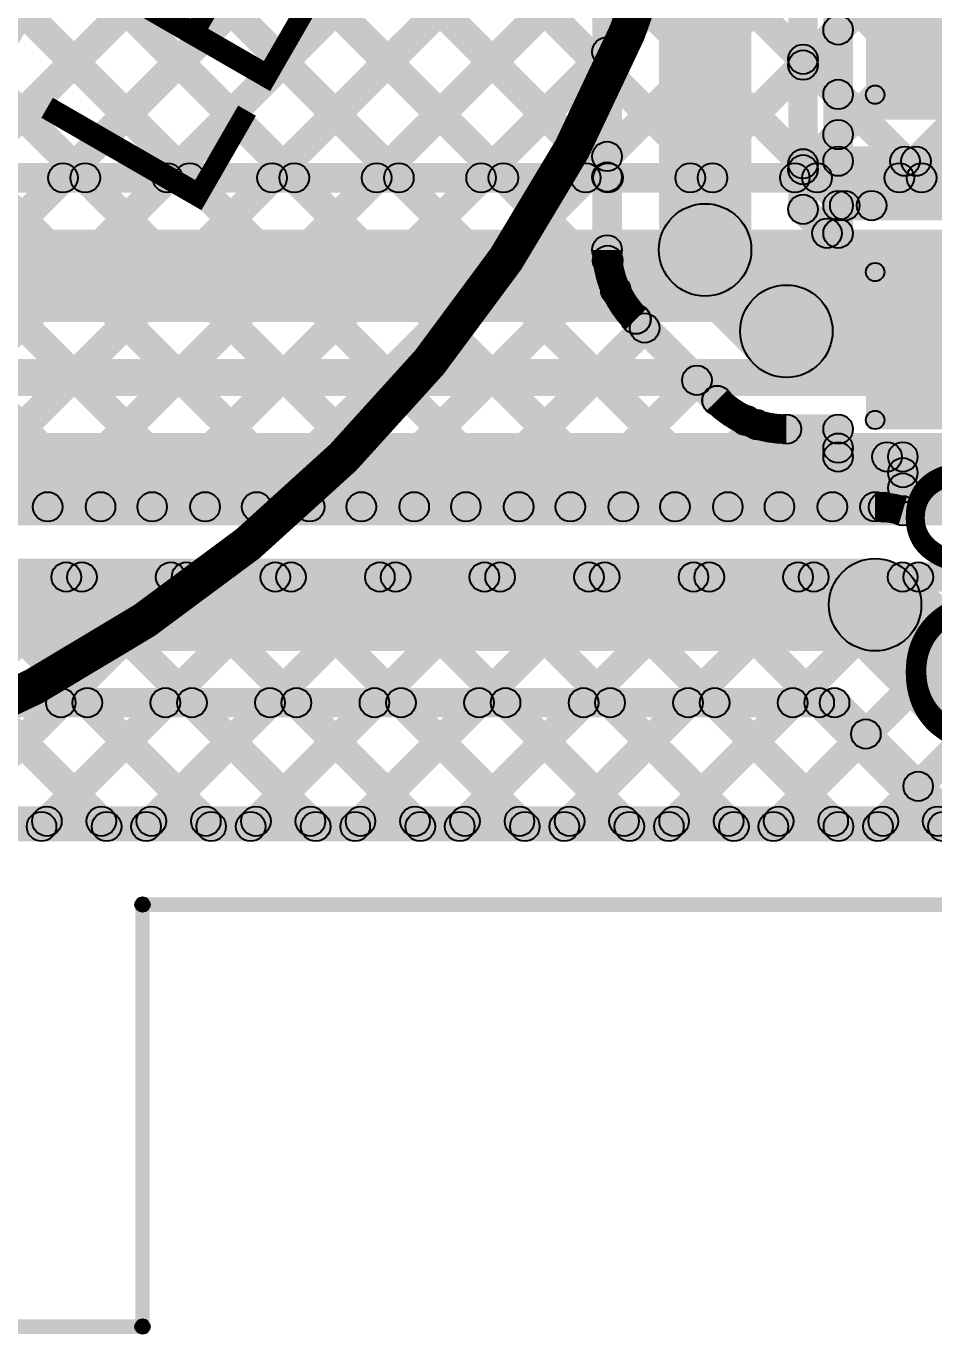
# Model space of a CAD drawing. Header units: millimetres. Extents: x 0 to 5.55, y 0 to 1.02.
# Drawn here: x 1.4253 to 1.6709, y -0.0033 to 0.3505 of the extents above; entities that cross this region are included whole.
import ezdxf

# ---------------------------------------------------------------- set-up
doc = ezdxf.new("R2010")
doc.units = ezdxf.units.MM
doc.header["$MEASUREMENT"] = 0
for name, color, linetype in [('BottomLayer', 5, 'Continuous'), ('BottomOverlay', 54, 'Continuous'), ('BottomPaste', 16, 'Continuous'), ('BottomSolder', 6, 'Continuous'), ('Mechanical2', 216, 'Continuous'), ('TopLayer', 1, 'Continuous'), ('TopOverlay', 2, 'Continuous'), ('TopPaste', 8, 'Continuous'), ('TopSolder', 216, 'Continuous')]:
    doc.layers.add(name, color=color, linetype=linetype)

# ---------------------------------------------------------------- blocks, each defined once
blk = doc.blocks.new('C__0805_B_29')
at = {"layer": 'BottomLayer'}
for points in [[(-0.06, 0.03), (-0.02, 0.03), (-0.02, -0.03), (-0.06, -0.03)], [(0.02, 0.03), (0.06, 0.03), (0.06, -0.03), (0.02, -0.03)]]:
    blk.add_hatch(color=5, dxfattribs=at).paths.add_polyline_path(points)
at = {"layer": 'BottomOverlay'}
h = blk.add_hatch(color=54, dxfattribs=at)
edge = h.paths.add_edge_path()
edge.add_arc((-0.064, 0.034), 0.0025, 0, 360)
h = blk.add_hatch(color=54, dxfattribs=at)
edge = h.paths.add_edge_path()
edge.add_arc((-0.064, 0.034), 0.0025, 0, 360)
for points in [[(-0.064, 0.0315), (-0.064, 0.0365), (-0.024, 0.0365), (-0.024, 0.0315)], [(0.024, 0.0315), (0.024, 0.0365), (0.064, 0.0365), (0.064, 0.0315)], [(-0.0665, 0.034), (-0.0615, 0.034), (-0.0615, -0.034), (-0.0665, -0.034)], [(0.0615, 0.034), (0.0665, 0.034), (0.0665, -0.034), (0.0615, -0.034)], [(-0.064, -0.0365), (-0.064, -0.0315), (-0.024, -0.0315), (-0.024, -0.0365)], [(0.024, -0.0365), (0.024, -0.0315), (0.064, -0.0315), (0.064, -0.0365)]]:
    blk.add_hatch(color=54, dxfattribs=at).paths.add_polyline_path(points)
h = blk.add_hatch(color=54, dxfattribs=at)
edge = h.paths.add_edge_path()
edge.add_arc((-0.024, 0.034), 0.0025, 0, 360)
h = blk.add_hatch(color=54, dxfattribs=at)
edge = h.paths.add_edge_path()
edge.add_arc((0.024, 0.034), 0.0025, 0, 360)
h = blk.add_hatch(color=54, dxfattribs=at)
edge = h.paths.add_edge_path()
edge.add_arc((0.064, 0.034), 0.0025, 0, 360)
h = blk.add_hatch(color=54, dxfattribs=at)
edge = h.paths.add_edge_path()
edge.add_arc((0.064, 0.034), 0.0025, 0, 360)
h = blk.add_hatch(color=54, dxfattribs=at)
edge = h.paths.add_edge_path()
edge.add_arc((-0.064, -0.034), 0.0025, 0, 360)
h = blk.add_hatch(color=54, dxfattribs=at)
edge = h.paths.add_edge_path()
edge.add_arc((-0.064, -0.034), 0.0025, 0, 360)
h = blk.add_hatch(color=54, dxfattribs=at)
edge = h.paths.add_edge_path()
edge.add_arc((-0.024, -0.034), 0.0025, 0, 360)
h = blk.add_hatch(color=54, dxfattribs=at)
edge = h.paths.add_edge_path()
edge.add_arc((0.024, -0.034), 0.0025, 0, 360)
h = blk.add_hatch(color=54, dxfattribs=at)
edge = h.paths.add_edge_path()
edge.add_arc((0.064, -0.034), 0.0025, 0, 360)
h = blk.add_hatch(color=54, dxfattribs=at)
edge = h.paths.add_edge_path()
edge.add_arc((0.064, -0.034), 0.0025, 0, 360)
at = {"layer": 'BottomPaste'}
for points in [[(-0.06, 0.03), (-0.02, 0.03), (-0.02, -0.03), (-0.06, -0.03)], [(0.02, 0.03), (0.06, 0.03), (0.06, -0.03), (0.02, -0.03)]]:
    blk.add_hatch(color=16, dxfattribs=at).paths.add_polyline_path(points)
at = {"layer": 'BottomSolder'}
for points in [[(-0.06276, 0.03276), (-0.01724, 0.03276), (-0.01724, -0.03276), (-0.06276, -0.03276)], [(0.01724, 0.03276), (0.06276, 0.03276), (0.06276, -0.03276), (0.01724, -0.03276)]]:
    blk.add_hatch(color=6, dxfattribs=at).paths.add_polyline_path(points)
at = {"layer": 'BottomOverlay'}
for centre in [(-0.064, 0.034), (-0.064, 0.034), (-0.024, 0.034), (0.024, 0.034), (0.064, 0.034), (0.064, 0.034), (-0.064, -0.034), (-0.064, -0.034), (-0.024, -0.034), (0.024, -0.034), (0.064, -0.034), (0.064, -0.034)]:
    blk.add_circle(centre, 0.0025, dxfattribs=at)
blk = doc.blocks.new('LED_0805_35')
at = {"layer": 'TopLayer'}
for points in [[(-0.05999, 0.03001), (-0.01999, 0.03001), (-0.01999, -0.02999), (-0.05999, -0.02999)], [(0.02001, 0.03001), (0.06001, 0.03001), (0.06001, -0.02999), (0.02001, -0.02999)]]:
    blk.add_hatch(color=1, dxfattribs=at).paths.add_polyline_path(points)
at = {"layer": 'TopOverlay'}
h = blk.add_hatch(color=2, dxfattribs=at)
edge = h.paths.add_edge_path()
edge.add_arc((-0.06499, 0.03501), 0.0025, 0, 360)
h = blk.add_hatch(color=2, dxfattribs=at)
edge = h.paths.add_edge_path()
edge.add_arc((-0.06499, 0.03501), 0.0025, 0, 360)
for points in [[(0.06501, 0.03751), (0.06501, 0.03251), (-0.06499, 0.03251), (-0.06499, 0.03751)], [(0.09601, 0.03701), (0.06401, 0.03701), (0.06401, -0.03699), (0.09601, -0.03699)], [(-0.06249, -0.03499), (-0.06749, -0.03499), (-0.06749, 0.03501), (-0.06249, 0.03501)], [(0.06751, -0.03499), (0.06251, -0.03499), (0.06251, 0.03501), (0.06751, 0.03501)], [(0.06501, -0.03249), (0.06501, -0.03749), (-0.06499, -0.03749), (-0.06499, -0.03249)]]:
    blk.add_hatch(color=2, dxfattribs=at).paths.add_polyline_path(points)
h = blk.add_hatch(color=2, dxfattribs=at)
edge = h.paths.add_edge_path()
edge.add_arc((0.06501, 0.03501), 0.0025, 0, 360)
h = blk.add_hatch(color=2, dxfattribs=at)
edge = h.paths.add_edge_path()
edge.add_arc((0.06501, 0.03501), 0.0025, 0, 360)
h = blk.add_hatch(color=2, dxfattribs=at)
edge = h.paths.add_edge_path()
edge.add_arc((-0.06499, -0.03499), 0.0025, 0, 360)
h = blk.add_hatch(color=2, dxfattribs=at)
edge = h.paths.add_edge_path()
edge.add_arc((-0.06499, -0.03499), 0.0025, 0, 360)
h = blk.add_hatch(color=2, dxfattribs=at)
edge = h.paths.add_edge_path()
edge.add_arc((0.06501, -0.03499), 0.0025, 0, 360)
h = blk.add_hatch(color=2, dxfattribs=at)
edge = h.paths.add_edge_path()
edge.add_arc((0.06501, -0.03499), 0.0025, 0, 360)
at = {"layer": 'TopPaste'}
for points in [[(-0.05999, 0.03001), (-0.01999, 0.03001), (-0.01999, -0.02999), (-0.05999, -0.02999)], [(0.02001, 0.03001), (0.06001, 0.03001), (0.06001, -0.02999), (0.02001, -0.02999)]]:
    blk.add_hatch(color=8, dxfattribs=at).paths.add_polyline_path(points)
at = {"layer": 'TopSolder'}
for points in [[(-0.06399, 0.03401), (-0.01599, 0.03401), (-0.01599, -0.03399), (-0.06399, -0.03399)], [(0.01601, 0.03401), (0.06401, 0.03401), (0.06401, -0.03399), (0.01601, -0.03399)]]:
    blk.add_hatch(color=216, dxfattribs=at).paths.add_polyline_path(points)
at = {"layer": 'TopOverlay'}
for centre in [(-0.06499, 0.03501), (-0.06499, 0.03501), (0.06501, 0.03501), (0.06501, 0.03501), (-0.06499, -0.03499), (-0.06499, -0.03499), (0.06501, -0.03499), (0.06501, -0.03499)]:
    blk.add_circle(centre, 0.0025, dxfattribs=at)

msp = doc.modelspace()

# ---------------------------------------------------------------- hatches: boundary and pattern name
at = {"layer": 'BottomLayer'}
for points in [[(1.5865, 0.29), (1.5785, 0.29), (1.5785, 0.695), (1.5865, 0.695)], [(1.6215, 0.29), (1.5965, 0.29), (1.5965, 0.695), (1.6215, 0.695)], [(1.6395, 0.30098), (1.6315, 0.30098), (1.6315, 0.68402), (1.6395, 0.68402)], [(1.29255, 0.21767), (1.28689, 0.22333), (1.57967, 0.51611), (1.58533, 0.51045)], [(1.32083, 0.21767), (1.31517, 0.22333), (1.57967, 0.48783), (1.58533, 0.48217)], [(1.45617, 0.45869), (1.46182, 0.46435), (1.58533, 0.34084), (1.57967, 0.33518)], [(1.34912, 0.21767), (1.34346, 0.22333), (1.57967, 0.45954), (1.58533, 0.45388)], [(1.44202, 0.44455), (1.44768, 0.4502), (1.58533, 0.31256), (1.57967, 0.3069)], [(1.42788, 0.4304), (1.43354, 0.43606), (1.58768, 0.28192), (1.58202, 0.27627)], [(1.3774, 0.21767), (1.37174, 0.22333), (1.57967, 0.43126), (1.58533, 0.4256)], [(1.41374, 0.41626), (1.4194, 0.42192), (1.61799, 0.22333), (1.61233, 0.21767)], [(1.3996, 0.40212), (1.40525, 0.40778), (1.5897, 0.22333), (1.58405, 0.21767)], [(1.40568, 0.21767), (1.40003, 0.22333), (1.57967, 0.40297), (1.58533, 0.39732)], [(1.38545, 0.38798), (1.39111, 0.39364), (1.56142, 0.22333), (1.55576, 0.21767)], [(1.37131, 0.37384), (1.37697, 0.37949), (1.53313, 0.22333), (1.52748, 0.21767)], [(1.649, 0.314), (1.641, 0.314), (1.641, 0.382), (1.649, 0.382)], [(1.43397, 0.21767), (1.42831, 0.22333), (1.57967, 0.37469), (1.58533, 0.36903)], [(1.35717, 0.35969), (1.36283, 0.36535), (1.50485, 0.22333), (1.49919, 0.21767)], [(1.34303, 0.34555), (1.34869, 0.35121), (1.47657, 0.22333), (1.47091, 0.21767)], [(1.63833, 0.33718), (1.63267, 0.34284), (1.64217, 0.35234), (1.64783, 0.34668)], [(1.46225, 0.21767), (1.4566, 0.22333), (1.57967, 0.3464), (1.58533, 0.34075)], [(1.63267, 0.33875), (1.63833, 0.34441), (1.64783, 0.33491), (1.64217, 0.32925)], [(1.32889, 0.33141), (1.33454, 0.33707), (1.44828, 0.22333), (1.44262, 0.21767)], [(1.63833, 0.30889), (1.63267, 0.31455), (1.64217, 0.32405), (1.64783, 0.31839)], [(1.49054, 0.21767), (1.48488, 0.22333), (1.57967, 0.31812), (1.58533, 0.31246)], [(1.63267, 0.31047), (1.63833, 0.31612), (1.64962, 0.30483), (1.64397, 0.29917)], [(1.645, 0.31), (1.645, 0.318), (1.72, 0.318), (1.72, 0.31)], [(1.65689, 0.29917), (1.65123, 0.30483), (1.66323, 0.31683), (1.66889, 0.31117)], [(1.66025, 0.31117), (1.66591, 0.31683), (1.67791, 0.30483), (1.67225, 0.29917)], [(1.645, 0.298), (1.645, 0.306), (1.721, 0.306), (1.721, 0.298)], [(1.63267, 0.29815), (1.63833, 0.30381), (1.64481, 0.29733), (1.63915, 0.29167)], [(1.649, 0.2945), (1.641, 0.2945), (1.641, 0.302), (1.649, 0.302)], [(1.60016, 0.28116), (1.61784, 0.29884), (1.63984, 0.27684), (1.62216, 0.25916)], [(1.64198, 0.2905), (1.64198, 0.2985), (1.645, 0.2985), (1.645, 0.2905)], [(1.51882, 0.21767), (1.51316, 0.22333), (1.57982, 0.28999), (1.58548, 0.28433)], [(1.631, 0.2555), (1.631, 0.2805), (1.687, 0.2805), (1.687, 0.2555)], [(1.58747, 0.2684), (1.59312, 0.27406), (1.61506, 0.25212), (1.6094, 0.24647)], [(1.54711, 0.21767), (1.54145, 0.22333), (1.58982, 0.2717), (1.59548, 0.26604)], [(1.57539, 0.21767), (1.56973, 0.22333), (1.60396, 0.25756), (1.60962, 0.2519)], [(1.60367, 0.21767), (1.59802, 0.22333), (1.62023, 0.24555), (1.62589, 0.23989)], [(1.61727, 0.24102), (1.62292, 0.24668), (1.64627, 0.22333), (1.64061, 0.21767)], [(1.631, 0.2375), (1.631, 0.2455), (1.645, 0.2455), (1.645, 0.2375)], [(1.649, 0.234), (1.641, 0.234), (1.641, 0.2415), (1.649, 0.2415)], [(1.63196, 0.21767), (1.6263, 0.22333), (1.64217, 0.2392), (1.64783, 0.23354)], [(1.645, 0.23), (1.645, 0.238), (1.6625, 0.238), (1.6625, 0.23)], [(1.6554, 0.23117), (1.66106, 0.23683), (1.66533, 0.23256), (1.65967, 0.2269)], [(1.6665, 0.21942), (1.6585, 0.21942), (1.6585, 0.234), (1.6665, 0.234)], [(1.66014, 0.21757), (1.65449, 0.22323), (1.65967, 0.22841), (1.66533, 0.22276)], [(0.757, 0.2165), (0.757, 0.2245), (1.655, 0.2245), (1.655, 0.2165)], [(0.757, 0.1815), (0.757, 0.2065), (1.655, 0.2065), (1.655, 0.1815)], [(1.64616, 0.18516), (1.66384, 0.20284), (1.72284, 0.14384), (1.70516, 0.12616)], [(0.757, 0.1635), (0.757, 0.1715), (1.64402, 0.1715), (1.64402, 0.1635)], [(1.31147, 0.0386), (1.30581, 0.04426), (1.43188, 0.17033), (1.43754, 0.16467)], [(1.41077, 0.16467), (1.41643, 0.17033), (1.4485, 0.13826), (1.44284, 0.1326)], [(1.43375, 0.1326), (1.4281, 0.13826), (1.46016, 0.17033), (1.46582, 0.16467)], [(1.43906, 0.16467), (1.44471, 0.17033), (1.47678, 0.13826), (1.47112, 0.1326)], [(1.46204, 0.1326), (1.45638, 0.13826), (1.48845, 0.17033), (1.49411, 0.16467)], [(1.46734, 0.16467), (1.473, 0.17033), (1.50506, 0.13826), (1.49941, 0.1326)], [(1.49032, 0.1326), (1.48467, 0.13826), (1.51673, 0.17033), (1.52239, 0.16467)], [(1.49562, 0.16467), (1.50128, 0.17033), (1.53335, 0.13826), (1.52769, 0.1326)], [(1.51861, 0.1326), (1.51295, 0.13826), (1.54502, 0.17033), (1.55067, 0.16467)], [(1.52391, 0.16467), (1.52957, 0.17033), (1.56163, 0.13826), (1.55598, 0.1326)], [(1.54689, 0.1326), (1.54123, 0.13826), (1.5733, 0.17033), (1.57896, 0.16467)], [(1.55219, 0.16467), (1.55785, 0.17033), (1.58992, 0.13826), (1.58426, 0.1326)], [(1.57518, 0.1326), (1.56952, 0.13826), (1.60159, 0.17033), (1.60724, 0.16467)], [(1.58048, 0.16467), (1.58613, 0.17033), (1.6182, 0.13826), (1.61254, 0.1326)], [(1.60346, 0.1326), (1.5978, 0.13826), (1.62987, 0.17033), (1.63553, 0.16467)], [(1.60876, 0.16467), (1.61442, 0.17033), (1.64649, 0.13826), (1.64083, 0.1326)], [(1.63705, 0.16467), (1.6427, 0.17033), (1.67477, 0.13826), (1.66911, 0.1326)], [(1.64119, 0.16467), (1.64685, 0.17033), (1.67892, 0.13826), (1.67326, 0.1326)], [(1.63174, 0.1326), (1.62609, 0.13826), (1.64967, 0.16185), (1.65533, 0.15619)], [(1.66003, 0.1326), (1.65437, 0.13826), (1.66382, 0.14771), (1.66947, 0.14205)], [(1.40751, 0.13143), (1.40751, 0.13943), (1.67609, 0.13943), (1.67609, 0.13143)]]:
    msp.add_hatch(color=5, dxfattribs=at).paths.add_polyline_path(points)
h = msp.add_hatch(color=5, dxfattribs=at)
edge = h.paths.add_edge_path()
edge.add_arc((1.645, 0.34951), 0.004, 0, 360)
h = msp.add_hatch(color=5, dxfattribs=at)
edge = h.paths.add_edge_path()
edge.add_arc((1.5825, 0.34358), 0.004, 0, 360)
h = msp.add_hatch(color=5, dxfattribs=at)
edge = h.paths.add_edge_path()
edge.add_arc((1.6355, 0.34158), 0.004, 0, 360)
h = msp.add_hatch(color=5, dxfattribs=at)
edge = h.paths.add_edge_path()
edge.add_arc((1.6355, 0.34001), 0.004, 0, 360)
h = msp.add_hatch(color=5, dxfattribs=at)
edge = h.paths.add_edge_path()
edge.add_arc((1.5825, 0.33801), 0.004, 0, 360)
h = msp.add_hatch(color=5, dxfattribs=at)
edge = h.paths.add_edge_path()
edge.add_arc((1.645, 0.33208), 0.004, 0, 360)
h = msp.add_hatch(color=5, dxfattribs=at)
edge = h.paths.add_edge_path()
edge.add_arc((1.645, 0.32122), 0.004, 0, 360)
h = msp.add_hatch(color=5, dxfattribs=at)
edge = h.paths.add_edge_path()
edge.add_arc((1.5825, 0.31529), 0.004, 0, 360)
h = msp.add_hatch(color=5, dxfattribs=at)
edge = h.paths.add_edge_path()
edge.add_arc((1.6355, 0.3133), 0.004, 0, 360)
h = msp.add_hatch(color=5, dxfattribs=at)
edge = h.paths.add_edge_path()
edge.add_arc((1.6355, 0.31172), 0.004, 0, 360)
h = msp.add_hatch(color=5, dxfattribs=at)
edge = h.paths.add_edge_path()
edge.add_arc((1.645, 0.314), 0.004, 0, 360)
h = msp.add_hatch(color=5, dxfattribs=at)
edge = h.paths.add_edge_path()
edge.add_arc((1.645, 0.314), 0.004, 0, 360)
h = msp.add_hatch(color=5, dxfattribs=at)
edge = h.paths.add_edge_path()
edge.add_arc((1.66308, 0.314), 0.004, 0, 360)
h = msp.add_hatch(color=5, dxfattribs=at)
edge = h.paths.add_edge_path()
edge.add_arc((1.66606, 0.314), 0.004, 0, 360)
h = msp.add_hatch(color=5, dxfattribs=at)
edge = h.paths.add_edge_path()
edge.add_arc((1.5825, 0.30973), 0.004, 0, 360)
h = msp.add_hatch(color=5, dxfattribs=at)
edge = h.paths.add_edge_path()
edge.add_arc((1.6355, 0.30098), 0.004, 0, 360)
h = msp.add_hatch(color=5, dxfattribs=at)
edge = h.paths.add_edge_path()
edge.add_arc((1.6355, 0.30098), 0.004, 0, 360)
h = msp.add_hatch(color=5, dxfattribs=at)
edge = h.paths.add_edge_path()
edge.add_arc((1.645, 0.302), 0.004, 0, 360)
h = msp.add_hatch(color=5, dxfattribs=at)
edge = h.paths.add_edge_path()
edge.add_arc((1.645, 0.302), 0.004, 0, 360)
h = msp.add_hatch(color=5, dxfattribs=at)
edge = h.paths.add_edge_path()
edge.add_arc((1.6468, 0.302), 0.004, 0, 360)
h = msp.add_hatch(color=5, dxfattribs=at)
edge = h.paths.add_edge_path()
edge.add_arc((1.65406, 0.302), 0.004, 0, 360)
h = msp.add_hatch(color=5, dxfattribs=at)
edge = h.paths.add_edge_path()
edge.add_arc((1.609, 0.29), 0.0125, 0, 360)
h = msp.add_hatch(color=5, dxfattribs=at)
edge = h.paths.add_edge_path()
edge.add_arc((1.609, 0.29), 0.0125, 0, 360)
h = msp.add_hatch(color=5, dxfattribs=at)
edge = h.paths.add_edge_path()
edge.add_arc((1.64198, 0.2945), 0.004, 0, 360)
h = msp.add_hatch(color=5, dxfattribs=at)
edge = h.paths.add_edge_path()
edge.add_arc((1.64198, 0.2945), 0.004, 0, 360)
h = msp.add_hatch(color=5, dxfattribs=at)
edge = h.paths.add_edge_path()
edge.add_arc((1.645, 0.2945), 0.004, 0, 360)
h = msp.add_hatch(color=5, dxfattribs=at)
edge = h.paths.add_edge_path()
edge.add_arc((1.645, 0.2945), 0.004, 0, 360)
h = msp.add_hatch(color=5, dxfattribs=at)
edge = h.paths.add_edge_path()
edge.add_arc((1.5825, 0.29), 0.004, 0, 360)
h = msp.add_hatch(color=5, dxfattribs=at)
edge = h.paths.add_edge_path()
edge.add_arc((1.5825, 0.29), 0.004, 0, 360)
h = msp.add_hatch(color=5, dxfattribs=at)
edge = h.paths.add_edge_path()
edge.add_arc((1.5825, 0.29), 0.004, 0, 360)
h = msp.add_hatch(color=5, dxfattribs=at)
edge = h.paths.add_edge_path()
edge.add_arc((1.58265, 0.28716), 0.004, 0, 360)
h = msp.add_hatch(color=5, dxfattribs=at)
edge = h.paths.add_edge_path()
edge.add_arc((1.58485, 0.27909), 0.004, 0, 360)
h = msp.add_hatch(color=5, dxfattribs=at)
edge = h.paths.add_edge_path()
edge.add_arc((1.631, 0.268), 0.0125, 0, 360)
h = msp.add_hatch(color=5, dxfattribs=at)
edge = h.paths.add_edge_path()
edge.add_arc((1.631, 0.268), 0.0125, 0, 360)
h = msp.add_hatch(color=5, dxfattribs=at)
edge = h.paths.add_edge_path()
edge.add_arc((1.59026, 0.27126), 0.004, 0, 360)
h = msp.add_hatch(color=5, dxfattribs=at)
edge = h.paths.add_edge_path()
edge.add_arc((1.5903, 0.27123), 0.004, 0, 360)
h = msp.add_hatch(color=5, dxfattribs=at)
edge = h.paths.add_edge_path()
edge.add_arc((1.5903, 0.27123), 0.004, 0, 360)
h = msp.add_hatch(color=5, dxfattribs=at)
edge = h.paths.add_edge_path()
edge.add_arc((1.59265, 0.26887), 0.004, 0, 360)
h = msp.add_hatch(color=5, dxfattribs=at)
edge = h.paths.add_edge_path()
edge.add_arc((1.60679, 0.25473), 0.004, 0, 360)
h = msp.add_hatch(color=5, dxfattribs=at)
edge = h.paths.add_edge_path()
edge.add_arc((1.61223, 0.2493), 0.004, 0, 360)
h = msp.add_hatch(color=5, dxfattribs=at)
edge = h.paths.add_edge_path()
edge.add_arc((1.61223, 0.2493), 0.004, 0, 360)
h = msp.add_hatch(color=5, dxfattribs=at)
edge = h.paths.add_edge_path()
edge.add_arc((1.61226, 0.24926), 0.004, 0, 360)
h = msp.add_hatch(color=5, dxfattribs=at)
edge = h.paths.add_edge_path()
edge.add_arc((1.62009, 0.24385), 0.004, 0, 360)
h = msp.add_hatch(color=5, dxfattribs=at)
edge = h.paths.add_edge_path()
edge.add_arc((1.62306, 0.24272), 0.004, 0, 360)
h = msp.add_hatch(color=5, dxfattribs=at)
edge = h.paths.add_edge_path()
edge.add_arc((1.631, 0.2415), 0.004, 0, 360)
h = msp.add_hatch(color=5, dxfattribs=at)
edge = h.paths.add_edge_path()
edge.add_arc((1.631, 0.2415), 0.004, 0, 360)
h = msp.add_hatch(color=5, dxfattribs=at)
edge = h.paths.add_edge_path()
edge.add_arc((1.631, 0.2415), 0.004, 0, 360)
h = msp.add_hatch(color=5, dxfattribs=at)
edge = h.paths.add_edge_path()
edge.add_arc((1.645, 0.2415), 0.004, 0, 360)
h = msp.add_hatch(color=5, dxfattribs=at)
edge = h.paths.add_edge_path()
edge.add_arc((1.645, 0.2415), 0.004, 0, 360)
h = msp.add_hatch(color=5, dxfattribs=at)
edge = h.paths.add_edge_path()
edge.add_arc((1.645, 0.23637), 0.004, 0, 360)
h = msp.add_hatch(color=5, dxfattribs=at)
edge = h.paths.add_edge_path()
edge.add_arc((1.645, 0.234), 0.004, 0, 360)
h = msp.add_hatch(color=5, dxfattribs=at)
edge = h.paths.add_edge_path()
edge.add_arc((1.645, 0.234), 0.004, 0, 360)
h = msp.add_hatch(color=5, dxfattribs=at)
edge = h.paths.add_edge_path()
edge.add_arc((1.65823, 0.234), 0.004, 0, 360)
h = msp.add_hatch(color=5, dxfattribs=at)
edge = h.paths.add_edge_path()
edge.add_arc((1.6625, 0.234), 0.004, 0, 360)
h = msp.add_hatch(color=5, dxfattribs=at)
edge = h.paths.add_edge_path()
edge.add_arc((1.6625, 0.234), 0.004, 0, 360)
h = msp.add_hatch(color=5, dxfattribs=at)
edge = h.paths.add_edge_path()
edge.add_arc((1.6625, 0.22973), 0.004, 0, 360)
h = msp.add_hatch(color=5, dxfattribs=at)
edge = h.paths.add_edge_path()
edge.add_arc((1.6625, 0.22559), 0.004, 0, 360)
h = msp.add_hatch(color=5, dxfattribs=at)
edge = h.paths.add_edge_path()
edge.add_arc((1.43114, 0.2205), 0.004, 0, 360)
h = msp.add_hatch(color=5, dxfattribs=at)
edge = h.paths.add_edge_path()
edge.add_arc((1.44545, 0.2205), 0.004, 0, 360)
h = msp.add_hatch(color=5, dxfattribs=at)
edge = h.paths.add_edge_path()
edge.add_arc((1.45942, 0.2205), 0.004, 0, 360)
h = msp.add_hatch(color=5, dxfattribs=at)
edge = h.paths.add_edge_path()
edge.add_arc((1.47374, 0.2205), 0.004, 0, 360)
h = msp.add_hatch(color=5, dxfattribs=at)
edge = h.paths.add_edge_path()
edge.add_arc((1.48771, 0.2205), 0.004, 0, 360)
h = msp.add_hatch(color=5, dxfattribs=at)
edge = h.paths.add_edge_path()
edge.add_arc((1.50202, 0.2205), 0.004, 0, 360)
h = msp.add_hatch(color=5, dxfattribs=at)
edge = h.paths.add_edge_path()
edge.add_arc((1.51599, 0.2205), 0.004, 0, 360)
h = msp.add_hatch(color=5, dxfattribs=at)
edge = h.paths.add_edge_path()
edge.add_arc((1.53031, 0.2205), 0.004, 0, 360)
h = msp.add_hatch(color=5, dxfattribs=at)
edge = h.paths.add_edge_path()
edge.add_arc((1.54428, 0.2205), 0.004, 0, 360)
h = msp.add_hatch(color=5, dxfattribs=at)
edge = h.paths.add_edge_path()
edge.add_arc((1.55859, 0.2205), 0.004, 0, 360)
h = msp.add_hatch(color=5, dxfattribs=at)
edge = h.paths.add_edge_path()
edge.add_arc((1.57256, 0.2205), 0.004, 0, 360)
h = msp.add_hatch(color=5, dxfattribs=at)
edge = h.paths.add_edge_path()
edge.add_arc((1.58687, 0.2205), 0.004, 0, 360)
h = msp.add_hatch(color=5, dxfattribs=at)
edge = h.paths.add_edge_path()
edge.add_arc((1.60085, 0.2205), 0.004, 0, 360)
h = msp.add_hatch(color=5, dxfattribs=at)
edge = h.paths.add_edge_path()
edge.add_arc((1.61516, 0.2205), 0.004, 0, 360)
h = msp.add_hatch(color=5, dxfattribs=at)
edge = h.paths.add_edge_path()
edge.add_arc((1.62913, 0.2205), 0.004, 0, 360)
h = msp.add_hatch(color=5, dxfattribs=at)
edge = h.paths.add_edge_path()
edge.add_arc((1.64344, 0.2205), 0.004, 0, 360)
h = msp.add_hatch(color=5, dxfattribs=at)
edge = h.paths.add_edge_path()
edge.add_arc((1.655, 0.2205), 0.004, 0, 360)
h = msp.add_hatch(color=5, dxfattribs=at)
edge = h.paths.add_edge_path()
edge.add_arc((1.655, 0.2205), 0.004, 0, 360)
h = msp.add_hatch(color=5, dxfattribs=at)
edge = h.paths.add_edge_path()
edge.add_arc((1.655, 0.2205), 0.004, 0, 360)
h = msp.add_hatch(color=5, dxfattribs=at)
edge = h.paths.add_edge_path()
edge.add_arc((1.65731, 0.2204), 0.004, 0, 360)
h = msp.add_hatch(color=5, dxfattribs=at)
edge = h.paths.add_edge_path()
edge.add_arc((1.6625, 0.21942), 0.004, 0, 360)
h = msp.add_hatch(color=5, dxfattribs=at)
edge = h.paths.add_edge_path()
edge.add_arc((1.6625, 0.21942), 0.004, 0, 360)
h = msp.add_hatch(color=5, dxfattribs=at)
edge = h.paths.add_edge_path()
edge.add_arc((1.6625, 0.21942), 0.004, 0, 360)
h = msp.add_hatch(color=5, dxfattribs=at)
edge = h.paths.add_edge_path()
edge.add_arc((1.655, 0.194), 0.0125, 0, 360)
h = msp.add_hatch(color=5, dxfattribs=at)
edge = h.paths.add_edge_path()
edge.add_arc((1.655, 0.194), 0.0125, 0, 360)
h = msp.add_hatch(color=5, dxfattribs=at)
edge = h.paths.add_edge_path()
edge.add_arc((1.43471, 0.1675), 0.004, 0, 360)
h = msp.add_hatch(color=5, dxfattribs=at)
edge = h.paths.add_edge_path()
edge.add_arc((1.44188, 0.1675), 0.004, 0, 360)
h = msp.add_hatch(color=5, dxfattribs=at)
edge = h.paths.add_edge_path()
edge.add_arc((1.46299, 0.1675), 0.004, 0, 360)
h = msp.add_hatch(color=5, dxfattribs=at)
edge = h.paths.add_edge_path()
edge.add_arc((1.47017, 0.1675), 0.004, 0, 360)
h = msp.add_hatch(color=5, dxfattribs=at)
edge = h.paths.add_edge_path()
edge.add_arc((1.49128, 0.1675), 0.004, 0, 360)
h = msp.add_hatch(color=5, dxfattribs=at)
edge = h.paths.add_edge_path()
edge.add_arc((1.49845, 0.1675), 0.004, 0, 360)
h = msp.add_hatch(color=5, dxfattribs=at)
edge = h.paths.add_edge_path()
edge.add_arc((1.51956, 0.1675), 0.004, 0, 360)
h = msp.add_hatch(color=5, dxfattribs=at)
edge = h.paths.add_edge_path()
edge.add_arc((1.52674, 0.1675), 0.004, 0, 360)
h = msp.add_hatch(color=5, dxfattribs=at)
edge = h.paths.add_edge_path()
edge.add_arc((1.54785, 0.1675), 0.004, 0, 360)
h = msp.add_hatch(color=5, dxfattribs=at)
edge = h.paths.add_edge_path()
edge.add_arc((1.55502, 0.1675), 0.004, 0, 360)
h = msp.add_hatch(color=5, dxfattribs=at)
edge = h.paths.add_edge_path()
edge.add_arc((1.57613, 0.1675), 0.004, 0, 360)
h = msp.add_hatch(color=5, dxfattribs=at)
edge = h.paths.add_edge_path()
edge.add_arc((1.58331, 0.1675), 0.004, 0, 360)
h = msp.add_hatch(color=5, dxfattribs=at)
edge = h.paths.add_edge_path()
edge.add_arc((1.60441, 0.1675), 0.004, 0, 360)
h = msp.add_hatch(color=5, dxfattribs=at)
edge = h.paths.add_edge_path()
edge.add_arc((1.61159, 0.1675), 0.004, 0, 360)
h = msp.add_hatch(color=5, dxfattribs=at)
edge = h.paths.add_edge_path()
edge.add_arc((1.6327, 0.1675), 0.004, 0, 360)
h = msp.add_hatch(color=5, dxfattribs=at)
edge = h.paths.add_edge_path()
edge.add_arc((1.63987, 0.1675), 0.004, 0, 360)
h = msp.add_hatch(color=5, dxfattribs=at)
edge = h.paths.add_edge_path()
edge.add_arc((1.64402, 0.1675), 0.004, 0, 360)
h = msp.add_hatch(color=5, dxfattribs=at)
edge = h.paths.add_edge_path()
edge.add_arc((1.64402, 0.1675), 0.004, 0, 360)
h = msp.add_hatch(color=5, dxfattribs=at)
edge = h.paths.add_edge_path()
edge.add_arc((1.6525, 0.15902), 0.004, 0, 360)
h = msp.add_hatch(color=5, dxfattribs=at)
edge = h.paths.add_edge_path()
edge.add_arc((1.66665, 0.14488), 0.004, 0, 360)
h = msp.add_hatch(color=5, dxfattribs=at)
edge = h.paths.add_edge_path()
edge.add_arc((1.43093, 0.13543), 0.004, 0, 360)
h = msp.add_hatch(color=5, dxfattribs=at)
edge = h.paths.add_edge_path()
edge.add_arc((1.44567, 0.13543), 0.004, 0, 360)
h = msp.add_hatch(color=5, dxfattribs=at)
edge = h.paths.add_edge_path()
edge.add_arc((1.45921, 0.13543), 0.004, 0, 360)
h = msp.add_hatch(color=5, dxfattribs=at)
edge = h.paths.add_edge_path()
edge.add_arc((1.47395, 0.13543), 0.004, 0, 360)
h = msp.add_hatch(color=5, dxfattribs=at)
edge = h.paths.add_edge_path()
edge.add_arc((1.48749, 0.13543), 0.004, 0, 360)
h = msp.add_hatch(color=5, dxfattribs=at)
edge = h.paths.add_edge_path()
edge.add_arc((1.50224, 0.13543), 0.004, 0, 360)
h = msp.add_hatch(color=5, dxfattribs=at)
edge = h.paths.add_edge_path()
edge.add_arc((1.51578, 0.13543), 0.004, 0, 360)
h = msp.add_hatch(color=5, dxfattribs=at)
edge = h.paths.add_edge_path()
edge.add_arc((1.53052, 0.13543), 0.004, 0, 360)
h = msp.add_hatch(color=5, dxfattribs=at)
edge = h.paths.add_edge_path()
edge.add_arc((1.54406, 0.13543), 0.004, 0, 360)
h = msp.add_hatch(color=5, dxfattribs=at)
edge = h.paths.add_edge_path()
edge.add_arc((1.5588, 0.13543), 0.004, 0, 360)
h = msp.add_hatch(color=5, dxfattribs=at)
edge = h.paths.add_edge_path()
edge.add_arc((1.57235, 0.13543), 0.004, 0, 360)
h = msp.add_hatch(color=5, dxfattribs=at)
edge = h.paths.add_edge_path()
edge.add_arc((1.58709, 0.13543), 0.004, 0, 360)
h = msp.add_hatch(color=5, dxfattribs=at)
edge = h.paths.add_edge_path()
edge.add_arc((1.60063, 0.13543), 0.004, 0, 360)
h = msp.add_hatch(color=5, dxfattribs=at)
edge = h.paths.add_edge_path()
edge.add_arc((1.61537, 0.13543), 0.004, 0, 360)
h = msp.add_hatch(color=5, dxfattribs=at)
edge = h.paths.add_edge_path()
edge.add_arc((1.62892, 0.13543), 0.004, 0, 360)
h = msp.add_hatch(color=5, dxfattribs=at)
edge = h.paths.add_edge_path()
edge.add_arc((1.64366, 0.13543), 0.004, 0, 360)
h = msp.add_hatch(color=5, dxfattribs=at)
edge = h.paths.add_edge_path()
edge.add_arc((1.6572, 0.13543), 0.004, 0, 360)
h = msp.add_hatch(color=5, dxfattribs=at)
edge = h.paths.add_edge_path()
edge.add_arc((1.67194, 0.13543), 0.004, 0, 360)
at = {"layer": 'Mechanical2'}
h = msp.add_hatch(color=216, dxfattribs=at)
edge = h.paths.add_edge_path()
edge.add_arc((1.45681, 0.11288), 0.00197, 0, 360)
h = msp.add_hatch(color=216, dxfattribs=at)
edge = h.paths.add_edge_path()
edge.add_arc((1.45681, 0.11288), 0.00197, 0, 360)
for points in [[(1.45681, 0.11091), (1.45681, 0.11485), (1.67334, 0.11485), (1.67334, 0.11091)], [(1.45878, -0.00129), (1.45484, -0.00129), (1.45484, 0.11288), (1.45878, 0.11288)], [(0.00012, -0.00326), (0.00012, 0.00068), (1.45681, 0.00068), (1.45681, -0.00326)]]:
    msp.add_hatch(color=216, dxfattribs=at).paths.add_polyline_path(points)
h = msp.add_hatch(color=216, dxfattribs=at)
edge = h.paths.add_edge_path()
edge.add_arc((1.45681, -0.00129), 0.00197, 0, 360)
h = msp.add_hatch(color=216, dxfattribs=at)
edge = h.paths.add_edge_path()
edge.add_arc((1.45681, -0.00129), 0.00197, 0, 360)
at = {"layer": 'TopLayer'}
for points in [[(1.50065, 0.49906), (1.5063, 0.50472), (1.69869, 0.31233), (1.69304, 0.30667)], [(1.50165, 0.46977), (1.50731, 0.47543), (1.67041, 0.31233), (1.66475, 0.30667)], [(1.28274, 0.46241), (1.2884, 0.46806), (1.44413, 0.31233), (1.43848, 0.30667)], [(1.40983, 0.30667), (1.40417, 0.31233), (1.56118, 0.46934), (1.56684, 0.46368)], [(1.4913, 0.45184), (1.49696, 0.4575), (1.64212, 0.31233), (1.63647, 0.30667)], [(1.43812, 0.30667), (1.43246, 0.31233), (1.57533, 0.4552), (1.58098, 0.44954)], [(1.45046, 0.43611), (1.45612, 0.44177), (1.58556, 0.31233), (1.5799, 0.30667)], [(1.4664, 0.30667), (1.46074, 0.31233), (1.58947, 0.44105), (1.59513, 0.4354)], [(1.48095, 0.43391), (1.4866, 0.43956), (1.61384, 0.31233), (1.60818, 0.30667)], [(1.49468, 0.30667), (1.48903, 0.31233), (1.60361, 0.42691), (1.60927, 0.42126)], [(1.52297, 0.30667), (1.51731, 0.31233), (1.61775, 0.41277), (1.62341, 0.40711)], [(1.46024, 0.39804), (1.4659, 0.4037), (1.55727, 0.31233), (1.55161, 0.30667)], [(1.55125, 0.30667), (1.5456, 0.31233), (1.6319, 0.39863), (1.63755, 0.39297)], [(1.44989, 0.38011), (1.45555, 0.38577), (1.52899, 0.31233), (1.52333, 0.30667)], [(1.57954, 0.30667), (1.57388, 0.31233), (1.64604, 0.38449), (1.65169, 0.37883)], [(1.40134, 0.3721), (1.40699, 0.37775), (1.47242, 0.31233), (1.46676, 0.30667)], [(1.60782, 0.30667), (1.60216, 0.31233), (1.66018, 0.37034), (1.66584, 0.36469)], [(1.43954, 0.36218), (1.44519, 0.36784), (1.5007, 0.31233), (1.49505, 0.30667)], [(1.38155, 0.30667), (1.37589, 0.31233), (1.42668, 0.36312), (1.43234, 0.35746)], [(1.63611, 0.30667), (1.63045, 0.31233), (1.67432, 0.3562), (1.67998, 0.35054)], [(1.66439, 0.30667), (1.65873, 0.31233), (1.68846, 0.34206), (1.69412, 0.3364)], [(0.48498, 0.3055), (0.48498, 0.3135), (1.7239, 0.3135), (1.7239, 0.3055)], [(0.474, 0.2705), (0.474, 0.2955), (4.302, 0.2955), (4.302, 0.2705)], [(0.48129, 0.2525), (0.48129, 0.2605), (4.302, 0.2605), (4.302, 0.2525)], [(1.381, 0.2505), (1.381, 0.2585), (1.76, 0.2585), (1.76, 0.2505)], [(1.381, 0.2155), (1.381, 0.2405), (1.76, 0.2405), (1.76, 0.2155)], [(1.39198, 0.1975), (1.39198, 0.2055), (1.76, 0.2055), (1.76, 0.1975)], [(1.28175, 0.03717), (1.2761, 0.04283), (1.4376, 0.20433), (1.44325, 0.19867)], [(1.31004, 0.03717), (1.30438, 0.04283), (1.46588, 0.20433), (1.47154, 0.19867)], [(1.40506, 0.19867), (1.41071, 0.20433), (1.47821, 0.13683), (1.47256, 0.13117)], [(1.43232, 0.13117), (1.42666, 0.13683), (1.49416, 0.20433), (1.49982, 0.19867)], [(1.43334, 0.19867), (1.439, 0.20433), (1.5065, 0.13683), (1.50084, 0.13117)], [(1.46061, 0.13117), (1.45495, 0.13683), (1.52245, 0.20433), (1.52811, 0.19867)], [(1.46162, 0.19867), (1.46728, 0.20433), (1.53478, 0.13683), (1.52912, 0.13117)], [(1.48889, 0.13117), (1.48323, 0.13683), (1.55073, 0.20433), (1.55639, 0.19867)], [(1.48991, 0.19867), (1.49557, 0.20433), (1.56307, 0.13683), (1.55741, 0.13117)], [(1.51717, 0.13117), (1.51152, 0.13683), (1.57902, 0.20433), (1.58467, 0.19867)], [(1.51819, 0.19867), (1.52385, 0.20433), (1.59135, 0.13683), (1.58569, 0.13117)], [(1.54546, 0.13117), (1.5398, 0.13683), (1.6073, 0.20433), (1.61296, 0.19867)], [(1.54648, 0.19867), (1.55213, 0.20433), (1.61963, 0.13683), (1.61398, 0.13117)], [(1.57374, 0.13117), (1.56809, 0.13683), (1.63559, 0.20433), (1.64124, 0.19867)], [(1.57476, 0.19867), (1.58042, 0.20433), (1.64792, 0.13683), (1.64226, 0.13117)], [(1.60203, 0.13117), (1.59637, 0.13683), (1.66387, 0.20433), (1.66953, 0.19867)], [(1.60305, 0.19867), (1.6087, 0.20433), (1.6762, 0.13683), (1.67055, 0.13117)], [(1.63031, 0.13117), (1.62466, 0.13683), (1.69216, 0.20433), (1.69781, 0.19867)], [(1.63133, 0.19867), (1.63699, 0.20433), (1.79849, 0.04283), (1.79283, 0.03717)], [(1.6586, 0.13117), (1.65294, 0.13683), (1.72044, 0.20433), (1.7261, 0.19867)], [(1.65961, 0.19867), (1.66527, 0.20433), (1.82677, 0.04283), (1.82111, 0.03717)], [(1.38296, 0.19248), (1.38862, 0.19814), (1.44993, 0.13683), (1.44427, 0.13117)], [(1.40851, 0.13), (1.40851, 0.138), (1.685, 0.138), (1.685, 0.13)]]:
    msp.add_hatch(color=1, dxfattribs=at).paths.add_polyline_path(points)
h = msp.add_hatch(color=1, dxfattribs=at)
edge = h.paths.add_edge_path()
edge.add_arc((1.43529, 0.3095), 0.004, 0, 360)
h = msp.add_hatch(color=1, dxfattribs=at)
edge = h.paths.add_edge_path()
edge.add_arc((1.44131, 0.3095), 0.004, 0, 360)
h = msp.add_hatch(color=1, dxfattribs=at)
edge = h.paths.add_edge_path()
edge.add_arc((1.46357, 0.3095), 0.004, 0, 360)
h = msp.add_hatch(color=1, dxfattribs=at)
edge = h.paths.add_edge_path()
edge.add_arc((1.46959, 0.3095), 0.004, 0, 360)
h = msp.add_hatch(color=1, dxfattribs=at)
edge = h.paths.add_edge_path()
edge.add_arc((1.49186, 0.3095), 0.004, 0, 360)
h = msp.add_hatch(color=1, dxfattribs=at)
edge = h.paths.add_edge_path()
edge.add_arc((1.49787, 0.3095), 0.004, 0, 360)
h = msp.add_hatch(color=1, dxfattribs=at)
edge = h.paths.add_edge_path()
edge.add_arc((1.52014, 0.3095), 0.004, 0, 360)
h = msp.add_hatch(color=1, dxfattribs=at)
edge = h.paths.add_edge_path()
edge.add_arc((1.52616, 0.3095), 0.004, 0, 360)
h = msp.add_hatch(color=1, dxfattribs=at)
edge = h.paths.add_edge_path()
edge.add_arc((1.54842, 0.3095), 0.004, 0, 360)
h = msp.add_hatch(color=1, dxfattribs=at)
edge = h.paths.add_edge_path()
edge.add_arc((1.55444, 0.3095), 0.004, 0, 360)
h = msp.add_hatch(color=1, dxfattribs=at)
edge = h.paths.add_edge_path()
edge.add_arc((1.57671, 0.3095), 0.004, 0, 360)
h = msp.add_hatch(color=1, dxfattribs=at)
edge = h.paths.add_edge_path()
edge.add_arc((1.58273, 0.3095), 0.004, 0, 360)
h = msp.add_hatch(color=1, dxfattribs=at)
edge = h.paths.add_edge_path()
edge.add_arc((1.60499, 0.3095), 0.004, 0, 360)
h = msp.add_hatch(color=1, dxfattribs=at)
edge = h.paths.add_edge_path()
edge.add_arc((1.61101, 0.3095), 0.004, 0, 360)
h = msp.add_hatch(color=1, dxfattribs=at)
edge = h.paths.add_edge_path()
edge.add_arc((1.63328, 0.3095), 0.004, 0, 360)
h = msp.add_hatch(color=1, dxfattribs=at)
edge = h.paths.add_edge_path()
edge.add_arc((1.6393, 0.3095), 0.004, 0, 360)
h = msp.add_hatch(color=1, dxfattribs=at)
edge = h.paths.add_edge_path()
edge.add_arc((1.66156, 0.3095), 0.004, 0, 360)
h = msp.add_hatch(color=1, dxfattribs=at)
edge = h.paths.add_edge_path()
edge.add_arc((1.66758, 0.3095), 0.004, 0, 360)
h = msp.add_hatch(color=1, dxfattribs=at)
edge = h.paths.add_edge_path()
edge.add_arc((1.43617, 0.2015), 0.004, 0, 360)
h = msp.add_hatch(color=1, dxfattribs=at)
edge = h.paths.add_edge_path()
edge.add_arc((1.44042, 0.2015), 0.004, 0, 360)
h = msp.add_hatch(color=1, dxfattribs=at)
edge = h.paths.add_edge_path()
edge.add_arc((1.46445, 0.2015), 0.004, 0, 360)
h = msp.add_hatch(color=1, dxfattribs=at)
edge = h.paths.add_edge_path()
edge.add_arc((1.46871, 0.2015), 0.004, 0, 360)
h = msp.add_hatch(color=1, dxfattribs=at)
edge = h.paths.add_edge_path()
edge.add_arc((1.49274, 0.2015), 0.004, 0, 360)
h = msp.add_hatch(color=1, dxfattribs=at)
edge = h.paths.add_edge_path()
edge.add_arc((1.49699, 0.2015), 0.004, 0, 360)
h = msp.add_hatch(color=1, dxfattribs=at)
edge = h.paths.add_edge_path()
edge.add_arc((1.52102, 0.2015), 0.004, 0, 360)
h = msp.add_hatch(color=1, dxfattribs=at)
edge = h.paths.add_edge_path()
edge.add_arc((1.52528, 0.2015), 0.004, 0, 360)
h = msp.add_hatch(color=1, dxfattribs=at)
edge = h.paths.add_edge_path()
edge.add_arc((1.54931, 0.2015), 0.004, 0, 360)
h = msp.add_hatch(color=1, dxfattribs=at)
edge = h.paths.add_edge_path()
edge.add_arc((1.55356, 0.2015), 0.004, 0, 360)
h = msp.add_hatch(color=1, dxfattribs=at)
edge = h.paths.add_edge_path()
edge.add_arc((1.57759, 0.2015), 0.004, 0, 360)
h = msp.add_hatch(color=1, dxfattribs=at)
edge = h.paths.add_edge_path()
edge.add_arc((1.58185, 0.2015), 0.004, 0, 360)
h = msp.add_hatch(color=1, dxfattribs=at)
edge = h.paths.add_edge_path()
edge.add_arc((1.60587, 0.2015), 0.004, 0, 360)
h = msp.add_hatch(color=1, dxfattribs=at)
edge = h.paths.add_edge_path()
edge.add_arc((1.61013, 0.2015), 0.004, 0, 360)
h = msp.add_hatch(color=1, dxfattribs=at)
edge = h.paths.add_edge_path()
edge.add_arc((1.63416, 0.2015), 0.004, 0, 360)
h = msp.add_hatch(color=1, dxfattribs=at)
edge = h.paths.add_edge_path()
edge.add_arc((1.63841, 0.2015), 0.004, 0, 360)
h = msp.add_hatch(color=1, dxfattribs=at)
edge = h.paths.add_edge_path()
edge.add_arc((1.66244, 0.2015), 0.004, 0, 360)
h = msp.add_hatch(color=1, dxfattribs=at)
edge = h.paths.add_edge_path()
edge.add_arc((1.6667, 0.2015), 0.004, 0, 360)
h = msp.add_hatch(color=1, dxfattribs=at)
edge = h.paths.add_edge_path()
edge.add_arc((1.42949, 0.134), 0.004, 0, 360)
h = msp.add_hatch(color=1, dxfattribs=at)
edge = h.paths.add_edge_path()
edge.add_arc((1.4471, 0.134), 0.004, 0, 360)
h = msp.add_hatch(color=1, dxfattribs=at)
edge = h.paths.add_edge_path()
edge.add_arc((1.45778, 0.134), 0.004, 0, 360)
h = msp.add_hatch(color=1, dxfattribs=at)
edge = h.paths.add_edge_path()
edge.add_arc((1.47538, 0.134), 0.004, 0, 360)
h = msp.add_hatch(color=1, dxfattribs=at)
edge = h.paths.add_edge_path()
edge.add_arc((1.48606, 0.134), 0.004, 0, 360)
h = msp.add_hatch(color=1, dxfattribs=at)
edge = h.paths.add_edge_path()
edge.add_arc((1.50367, 0.134), 0.004, 0, 360)
h = msp.add_hatch(color=1, dxfattribs=at)
edge = h.paths.add_edge_path()
edge.add_arc((1.51435, 0.134), 0.004, 0, 360)
h = msp.add_hatch(color=1, dxfattribs=at)
edge = h.paths.add_edge_path()
edge.add_arc((1.53195, 0.134), 0.004, 0, 360)
h = msp.add_hatch(color=1, dxfattribs=at)
edge = h.paths.add_edge_path()
edge.add_arc((1.54263, 0.134), 0.004, 0, 360)
h = msp.add_hatch(color=1, dxfattribs=at)
edge = h.paths.add_edge_path()
edge.add_arc((1.56024, 0.134), 0.004, 0, 360)
h = msp.add_hatch(color=1, dxfattribs=at)
edge = h.paths.add_edge_path()
edge.add_arc((1.57091, 0.134), 0.004, 0, 360)
h = msp.add_hatch(color=1, dxfattribs=at)
edge = h.paths.add_edge_path()
edge.add_arc((1.58852, 0.134), 0.004, 0, 360)
h = msp.add_hatch(color=1, dxfattribs=at)
edge = h.paths.add_edge_path()
edge.add_arc((1.5992, 0.134), 0.004, 0, 360)
h = msp.add_hatch(color=1, dxfattribs=at)
edge = h.paths.add_edge_path()
edge.add_arc((1.61681, 0.134), 0.004, 0, 360)
h = msp.add_hatch(color=1, dxfattribs=at)
edge = h.paths.add_edge_path()
edge.add_arc((1.62748, 0.134), 0.004, 0, 360)
h = msp.add_hatch(color=1, dxfattribs=at)
edge = h.paths.add_edge_path()
edge.add_arc((1.64509, 0.134), 0.004, 0, 360)
h = msp.add_hatch(color=1, dxfattribs=at)
edge = h.paths.add_edge_path()
edge.add_arc((1.65577, 0.134), 0.004, 0, 360)
h = msp.add_hatch(color=1, dxfattribs=at)
edge = h.paths.add_edge_path()
edge.add_arc((1.67337, 0.134), 0.004, 0, 360)

# ---------------------------------------------------------------- linework, layer by layer
at = {"layer": 'BottomLayer', "const_width": 0.008}
for points in [[(1.5903, 0.27123, -0.199375), (1.5825, 0.29)], [(1.59026, 0.27126, -0.198912), (1.5825, 0.29)], [(1.631, 0.2415, -0.199375), (1.61223, 0.2493)], [(1.631, 0.2415, -0.198912), (1.61226, 0.24926)], [(1.655, 0.2205, -0.071858), (1.6625, 0.21942)], [(1.655, 0.2205, -0.071858), (1.6625, 0.21942)]]:
    msp.add_lwpolyline(points, format="xyb", dxfattribs=at)
at = {"layer": 'BottomLayer'}
for centre, radius in [((1.645, 0.34951), 0.004), ((1.5825, 0.34358), 0.004), ((1.6355, 0.34158), 0.004), ((1.6355, 0.34001), 0.004), ((1.5825, 0.33801), 0.004), ((1.645, 0.33208), 0.004), ((1.645, 0.32122), 0.004), ((1.5825, 0.31529), 0.004), ((1.6355, 0.3133), 0.004), ((1.6355, 0.31172), 0.004), ((1.645, 0.314), 0.004), ((1.645, 0.314), 0.004), ((1.66308, 0.314), 0.004), ((1.66606, 0.314), 0.004), ((1.5825, 0.30973), 0.004), ((1.6355, 0.30098), 0.004), ((1.6355, 0.30098), 0.004), ((1.645, 0.302), 0.004), ((1.645, 0.302), 0.004), ((1.6468, 0.302), 0.004), ((1.65406, 0.302), 0.004), ((1.609, 0.29), 0.0125), ((1.609, 0.29), 0.0125), ((1.64198, 0.2945), 0.004), ((1.64198, 0.2945), 0.004), ((1.645, 0.2945), 0.004), ((1.645, 0.2945), 0.004), ((1.5825, 0.29), 0.004), ((1.5825, 0.29), 0.004), ((1.5825, 0.29), 0.004), ((1.58265, 0.28716), 0.004), ((1.58485, 0.27909), 0.004), ((1.631, 0.268), 0.0125), ((1.631, 0.268), 0.0125), ((1.59026, 0.27126), 0.004), ((1.5903, 0.27123), 0.004), ((1.5903, 0.27123), 0.004), ((1.59265, 0.26887), 0.004), ((1.60679, 0.25473), 0.004), ((1.61223, 0.2493), 0.004), ((1.61223, 0.2493), 0.004), ((1.61226, 0.24926), 0.004), ((1.62009, 0.24385), 0.004), ((1.62306, 0.24272), 0.004), ((1.631, 0.2415), 0.004), ((1.631, 0.2415), 0.004), ((1.631, 0.2415), 0.004), ((1.645, 0.2415), 0.004), ((1.645, 0.2415), 0.004), ((1.645, 0.23637), 0.004), ((1.645, 0.234), 0.004), ((1.645, 0.234), 0.004), ((1.65823, 0.234), 0.004), ((1.6625, 0.234), 0.004), ((1.6625, 0.234), 0.004), ((1.6625, 0.22973), 0.004), ((1.6625, 0.22559), 0.004), ((1.43114, 0.2205), 0.004), ((1.44545, 0.2205), 0.004), ((1.45942, 0.2205), 0.004), ((1.47374, 0.2205), 0.004), ((1.48771, 0.2205), 0.004), ((1.50202, 0.2205), 0.004), ((1.51599, 0.2205), 0.004), ((1.53031, 0.2205), 0.004), ((1.54428, 0.2205), 0.004), ((1.55859, 0.2205), 0.004), ((1.57256, 0.2205), 0.004), ((1.58687, 0.2205), 0.004), ((1.60085, 0.2205), 0.004), ((1.61516, 0.2205), 0.004), ((1.62913, 0.2205), 0.004), ((1.64344, 0.2205), 0.004), ((1.655, 0.2205), 0.004), ((1.655, 0.2205), 0.004), ((1.655, 0.2205), 0.004), ((1.65731, 0.2204), 0.004), ((1.6625, 0.21942), 0.004), ((1.6625, 0.21942), 0.004), ((1.6625, 0.21942), 0.004), ((1.655, 0.194), 0.0125), ((1.655, 0.194), 0.0125), ((1.43471, 0.1675), 0.004), ((1.44188, 0.1675), 0.004), ((1.46299, 0.1675), 0.004), ((1.47017, 0.1675), 0.004), ((1.49128, 0.1675), 0.004), ((1.49845, 0.1675), 0.004), ((1.51956, 0.1675), 0.004), ((1.52674, 0.1675), 0.004), ((1.54785, 0.1675), 0.004), ((1.55502, 0.1675), 0.004), ((1.57613, 0.1675), 0.004), ((1.58331, 0.1675), 0.004), ((1.60441, 0.1675), 0.004), ((1.61159, 0.1675), 0.004), ((1.6327, 0.1675), 0.004), ((1.63987, 0.1675), 0.004), ((1.64402, 0.1675), 0.004), ((1.64402, 0.1675), 0.004), ((1.6525, 0.15902), 0.004), ((1.66665, 0.14488), 0.004), ((1.43093, 0.13543), 0.004), ((1.44567, 0.13543), 0.004), ((1.45921, 0.13543), 0.004), ((1.47395, 0.13543), 0.004), ((1.48749, 0.13543), 0.004), ((1.50224, 0.13543), 0.004), ((1.51578, 0.13543), 0.004), ((1.53052, 0.13543), 0.004), ((1.54406, 0.13543), 0.004), ((1.5588, 0.13543), 0.004), ((1.57235, 0.13543), 0.004), ((1.58709, 0.13543), 0.004), ((1.60063, 0.13543), 0.004), ((1.61537, 0.13543), 0.004), ((1.62892, 0.13543), 0.004), ((1.64366, 0.13543), 0.004), ((1.6572, 0.13543), 0.004), ((1.67194, 0.13543), 0.004)]:
    msp.add_circle(centre, radius, dxfattribs=at)
at = {"layer": 'Mechanical2'}
for centre in [(1.45681, 0.11288), (1.45681, 0.11288), (1.45681, -0.00129), (1.45681, -0.00129)]:
    msp.add_circle(centre, 0.00197, dxfattribs=at)
at = {"layer": 'TopLayer'}
for centre in [(1.43529, 0.3095), (1.44131, 0.3095), (1.46357, 0.3095), (1.46959, 0.3095), (1.49186, 0.3095), (1.49787, 0.3095), (1.52014, 0.3095), (1.52616, 0.3095), (1.54842, 0.3095), (1.55444, 0.3095), (1.57671, 0.3095), (1.58273, 0.3095), (1.60499, 0.3095), (1.61101, 0.3095), (1.63328, 0.3095), (1.6393, 0.3095), (1.66156, 0.3095), (1.66758, 0.3095), (1.43617, 0.2015), (1.44042, 0.2015), (1.46445, 0.2015), (1.46871, 0.2015), (1.49274, 0.2015), (1.49699, 0.2015), (1.52102, 0.2015), (1.52528, 0.2015), (1.54931, 0.2015), (1.55356, 0.2015), (1.57759, 0.2015), (1.58185, 0.2015), (1.60587, 0.2015), (1.61013, 0.2015), (1.63416, 0.2015), (1.63841, 0.2015), (1.66244, 0.2015), (1.6667, 0.2015), (1.42949, 0.134), (1.4471, 0.134), (1.45778, 0.134), (1.47538, 0.134), (1.48606, 0.134), (1.50367, 0.134), (1.51435, 0.134), (1.53195, 0.134), (1.54263, 0.134), (1.56024, 0.134), (1.57091, 0.134), (1.58852, 0.134), (1.5992, 0.134), (1.61681, 0.134), (1.62748, 0.134), (1.64509, 0.134), (1.65577, 0.134), (1.67337, 0.134)]:
    msp.add_circle(centre, 0.004, dxfattribs=at)
at = {"layer": 'TopOverlay', "const_width": 0.01}
msp.add_lwpolyline([(1.61486, 0.4844, 1), (0.9062, 0.4844, 1)], format="xyb", close=True, dxfattribs=at)

# ---------------------------------------------------------------- block references
for name, p, rotation in [('LED_0805_35', (1.436, 0.442), 240), ('C__0805_B_29', (1.689, 0.308), 90)]:
    msp.add_blockref(name, p, dxfattribs=dict(rotation=rotation))

# ---------------------------------------------------------------- texts
at = {"layer": 'BottomOverlay', "text_generation_flag": 2}
msp.add_text('C6', height=0.05, rotation=270, dxfattribs=at).set_placement((1.664, 0.15))
at = {"layer": 'TopOverlay'}
msp.add_text('LED8', height=0.05, rotation=60, dxfattribs=at).set_placement((1.47, 0.296))

doc.saveas('drawing.dxf')
